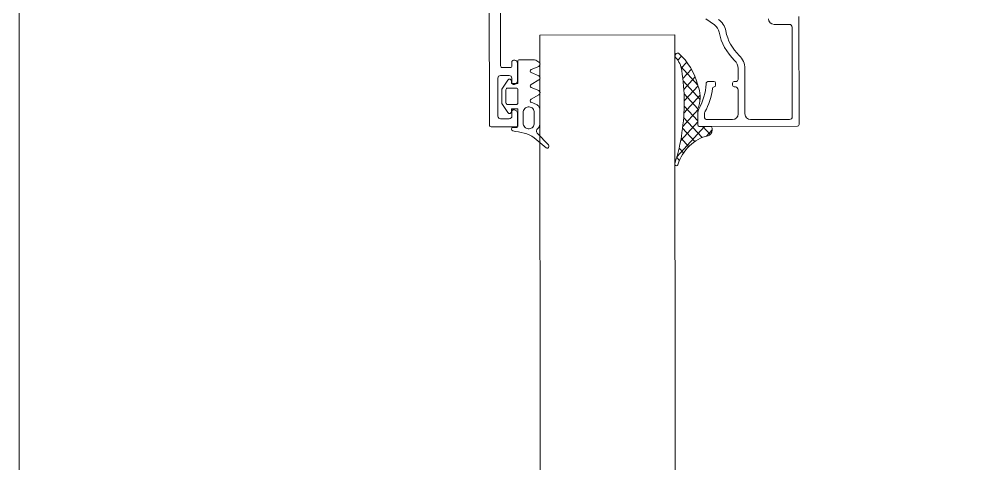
# Model space of a CAD drawing. Header units: centimetres. Extents: x 118932 to 154602, y -32682 to -23521.
# Drawn here: x 129452.32 to 129469.52, y -30936.58 to -30928.69 of the extents above; entities that cross this region are included whole.
import ezdxf

# ---------------------------------------------------------------- set-up
doc = ezdxf.new("R2010")
doc.units = ezdxf.units.CM
doc.header["$LTSCALE"] = 50
doc.header["$MEASUREMENT"] = 0
doc.layers.add('GEN_02_TF_Pencere', color=7, linetype='Continuous', lineweight=9, true_color=0x6093ac)
doc.layers.add('GEN_05_ML_Mermer', color=7, linetype='Continuous', lineweight=9, true_color=0x9d8692)

# ---------------------------------------------------------------- blocks, each defined once
blk = doc.blocks.new('P22_')
at = {"layer": 'GEN_02_TF_Pencere', "ltscale": 0.5, "extrusion": (0, 0, -1)}
for p, q in [((66294.292, 6579.579), (66294.305, 6571.734)), ((66294.503, 6572.784), (66294.5, 6574.384)), ((66298.15, 6573.62), (66298.304, 6573.512)), ((66299.805, 6571.742), (66299.802, 6573.662)), ((66299.362, 6573.522), (66299.632, 6573.522)), ((66299.682, 6573.472), (66299.684, 6571.882)), ((66294.753, 6572.884), (66294.733, 6572.884)), ((66294.673, 6572.754), (66294.533, 6572.754)), ((66294.703, 6572.854), (66294.703, 6572.784)), ((66294.803, 6572.524), (66294.803, 6572.834)), ((66298.723, 6572.736), (66298.723, 6572.541)), ((66298.844, 6571.931), (66298.843, 6572.736)), ((66294.454, 6571.894), (66294.453, 6572.564)), ((66294.503, 6572.614), (66294.653, 6572.614)), ((66294.703, 6572.564), (66294.703, 6572.484)), ((66298.293, 6572.51), (66298.202, 6572.51)), ((66298.323, 6572.44), (66298.323, 6572.48)), ((66298.623, 6572.48), (66298.623, 6572.44)), ((66298.693, 6572.51), (66298.653, 6572.51)), ((66298.653, 6572.41), (66298.673, 6572.41)), ((66298.723, 6572.361), (66298.724, 6571.931)), ((66294.654, 6571.844), (66294.504, 6571.844)), ((66294.704, 6571.974), (66294.704, 6571.894)), ((66294.805, 6571.734), (66294.804, 6571.934)), ((66298.004, 6571.928), (66298.005, 6571.739)), ((66298.124, 6571.88), (66298.124, 6571.931)), ((66294.335, 6571.704), (66294.775, 6571.704)), ((66298.035, 6571.709), (66299.775, 6571.712)), ((66298.624, 6571.83), (66298.174, 6571.83)), ((66299.634, 6571.832), (66298.944, 6571.831)), ((66299.805, 6571.742), (66299.805, 6571.742))]:
    blk.add_line(p, q, dxfattribs=at)
at = {"layer": 'GEN_02_TF_Pencere'}
for p, q in [((66295.2, 6573.33), (66297.6, 6573.334)), ((66295.277, 6485.211), (66295.2, 6573.33)), ((66297.6, 6573.334), (66297.677, 6485.215))]:
    blk.add_line(p, q, dxfattribs=at)
at = {"layer": 'GEN_02_TF_Pencere', "ltscale": 0.5}
for p, q in [((66294.809, 6572.469), (66294.809, 6572.864)), ((66294.836, 6572.894), (66295.087, 6572.894)), ((66295.126, 6572.884), (66295.183, 6572.852)), ((66297.605, 6572.95), (66297.603, 6572.962)), ((66297.651, 6572.887), (66297.716, 6572.96)), ((66295.18, 6572.776), (66295.047, 6572.721)), ((66297.705, 6572.771), (66298.008, 6572.44)), ((66297.713, 6572.743), (66297.811, 6572.851)), ((66297.74, 6572.56), (66297.892, 6572.728)), ((66294.527, 6572.369), (66294.631, 6572.533)), ((66295.183, 6572.534), (66295.044, 6572.456)), ((66295.047, 6572.665), (66295.18, 6572.61)), ((66297.758, 6572.367), (66297.959, 6572.59)), ((66294.527, 6572.119), (66294.527, 6572.369)), ((66294.598, 6572.359), (66294.598, 6572.129)), ((66294.783, 6572.389), (66294.624, 6572.389)), ((66294.695, 6572.509), (66294.695, 6572.469)), ((66294.695, 6572.469), (66294.809, 6572.469)), ((66294.81, 6572.129), (66294.809, 6572.359)), ((66295.047, 6572.401), (66295.18, 6572.345)), ((66297.745, 6572.517), (66298.046, 6572.186)), ((66297.765, 6572.163), (66298.01, 6572.433)), ((66295.184, 6572.27), (66295.044, 6572.191)), ((66297.76, 6571.945), (66298.047, 6572.262)), ((66297.762, 6572.286), (66298.006, 6572.019)), ((66294.631, 6571.956), (66294.527, 6572.119)), ((66294.624, 6572.099), (66294.783, 6572.099)), ((66294.81, 6572.019), (66294.695, 6572.019)), ((66294.695, 6572.019), (66294.695, 6571.979)), ((66294.802, 6572.108), (66294.802, 6572.108)), ((66294.81, 6571.719), (66294.81, 6572.019)), ((66295.012, 6572.055), (66294.993, 6572.055)), ((66295.012, 6572.055), (66295.012, 6572.055)), ((66295.047, 6572.137), (66295.14, 6572.098)), ((66295.14, 6572.098), (66295.14, 6572.098)), ((66297.764, 6572.071), (66298.005, 6571.808)), ((66298.026, 6572.069), (66298.016, 6572.05)), ((66298.016, 6572.05), (66298.016, 6572.05)), ((66294.905, 6571.955), (66294.905, 6571.769)), ((66295.101, 6571.769), (66295.1, 6571.955)), ((66295.198, 6572.004), (66295.198, 6571.75)), ((66297.739, 6571.709), (66298.004, 6572.002)), ((66297.755, 6571.87), (66298.082, 6571.511)), ((66298.004, 6572), (66298.005, 6571.739)), ((66294.723, 6571.689), (66294.783, 6571.689)), ((66294.994, 6571.669), (66295.012, 6571.669)), ((66297.633, 6571.168), (66298.124, 6571.71)), ((66297.7, 6571.454), (66298.005, 6571.79)), ((66297.735, 6571.68), (66297.952, 6571.442)), ((66298.032, 6571.709), (66298.232, 6571.71)), ((66298.094, 6571.71), (66298.227, 6571.565)), ((66298.259, 6571.68), (66298.259, 6571.642)), ((66295.313, 6571.328), (66295.097, 6571.506)), ((66295.153, 6571.591), (66295.352, 6571.38)), ((66297.708, 6571.498), (66297.843, 6571.351)), ((66298.161, 6571.537), (66298.259, 6571.646)), ((66297.673, 6571.324), (66297.751, 6571.239)), ((66297.631, 6571.159), (66297.678, 6571.107))]:
    blk.add_line(p, q, dxfattribs=at)
at = {"layer": 'GEN_02_TF_Pencere', "ltscale": 0.5, "extrusion": (0, 0, -1)}
for centre, radius, start, end in [((-66298.189, 6573.348), 0.32, 124.9205, 169.5777), ((-66299.362, 6573.622), 0.1, 269.9099, 359.9097), ((-66298.189, 6573.348), 0.2, 124.9205, 169.5777), ((-66299.291, 6573.551), 0.92, 313.328, 349.5805), ((-66299.291, 6573.551), 0.8, 313.328, 349.5805), ((-66299.632, 6573.472), 0.05, 89.9097, 179.9096), ((-66294.733, 6572.854), 0.03, 359.9097, 89.9098), ((-66294.753, 6572.834), 0.05, 89.9097, 179.9098), ((-66298.523, 6572.736), 0.2, 133.33, 179.8998), ((-66298.523, 6572.736), 0.32, 133.33, 179.8998), ((-66294.533, 6572.784), 0.03, 269.9097, 359.9098), ((-66294.673, 6572.784), 0.03, 179.9097, 269.9098), ((-66294.503, 6572.564), 0.05, 359.9097, 89.9098), ((-66294.653, 6572.564), 0.05, 89.9097, 179.9098), ((-66294.733, 6572.524), 0.07, 179.9097, 269.9098), ((-66298.693, 6572.54), 0.03, 179.9097, 269.9082), ((-66294.733, 6572.484), 0.03, 269.9097, 359.9098), ((-66297.153, 6572.508), 1, 182.6448, 208.8591), ((-66297.153, 6572.508), 1.12, 186.405, 208.9844), ((-66298.202, 6572.46), 0.05, 2.6563, 89.8927), ((-66298.296, 6572.38), 0.03, 6.2578, 86.8647), ((-66298.293, 6572.48), 0.03, 89.9096, 179.9095), ((-66298.293, 6572.44), 0.03, 180.0711, 267.139), ((-66298.653, 6572.48), 0.03, 359.9111, 89.9098), ((-66298.653, 6572.44), 0.03, 269.913, 359.9097), ((-66298.673, 6572.36), 0.05, 89.9097, 179.9096), ((-66294.734, 6571.974), 0.03, 359.9097, 89.9098), ((-66294.734, 6571.934), 0.07, 89.9097, 179.9098), ((-66298.204, 6571.929), 0.2, 359.9121, 28.8624), ((-66294.504, 6571.894), 0.05, 269.9097, 359.9098), ((-66294.654, 6571.894), 0.05, 179.9097, 269.9098), ((-66298.194, 6571.931), 0.07, 359.9117, 28.9868), ((-66298.174, 6571.88), 0.05, 269.9099, 359.9097), ((-66298.624, 6571.93), 0.1, 179.9097, 269.9096), ((-66298.944, 6571.931), 0.1, 269.9098, 359.9097), ((-66299.634, 6571.882), 0.05, 179.9097, 269.9096), ((-66294.335, 6571.734), 0.03, 269.9097, 359.9098), ((-66294.775, 6571.734), 0.03, 179.9097, 269.9098), ((-66298.035, 6571.739), 0.03, 269.9098, 359.9097), ((-66299.775, 6571.742), 0.03, 179.9098, 269.9097)]:
    blk.add_arc(centre, radius, start, end, dxfattribs=at)
at = {"layer": 'GEN_02_TF_Pencere', "ltscale": 0.5}
for centre, major_axis, start_param, end_param in [((66294.836, 6572.864), (0, 0.03), -0.001156, 1.569642), ((66295.087, 6572.794), (-0.0002, 0.1), -0.461015, -0.001156), ((66295.056, 6572.693), (0, 0.03), 0.349196, 2.790086), ((66295.167, 6572.815), (0.0001, -0.0413), 0.36314, 2.680577), ((66294.66, 6572.509), (-0.0001, 0.04), 4.711234, 7.229163), ((66295.167, 6572.571), (-0.0001, 0.0413), 3.600297, 5.917734), ((66294.624, 6572.359), (0, -0.03), 3.140435, 4.711233), ((66294.783, 6572.359), (0, 0.03), 4.711232, 6.282029), ((66295.056, 6572.429), (0, 0.03), 0.487351, 2.788352), ((66295.056, 6572.165), (0, 0.03), 0.487353, 2.788354), ((66295.167, 6572.307), (0.0001, -0.0413), 0.458706, 2.776142), ((66294.624, 6572.129), (0, -0.03), 4.711233, 6.282031), ((66294.783, 6572.129), (0, -0.03), -0.001153, 0.784244), ((66294.783, 6572.129), (0, -0.03), 0.784243, 1.56964), ((66294.993, 6571.955), (0.0002, -0.1), 3.140436, 4.711234), ((66295.012, 6571.955), (0.0002, -0.1), 1.569641, 3.140438), ((66295.11, 6572.004), (0, 0.1), -0.962596, -0.353242), ((66295.11, 6572.004), (0, -0.1), 1.569642, 2.178996), ((66294.66, 6571.979), (-0.0001, 0.04), 2.193304, 4.711233), ((66294.723, 6571.659), (0, 0.03), -0.001156, 2.96363), ((66294.783, 6571.719), (0, -0.03), -0.001157, 1.56964), ((66294.993, 6571.769), (-0.0002, 0.1), 1.56964, 3.140437), ((66295.012, 6571.769), (0.0002, -0.1), -0.001157, 1.569641), ((66295.186, 6571.626), (-0.0001, 0.0509), 0.603435, 2.312432), ((66295.11, 6571.75), (0.0002, -0.1), 0.603434, 1.569641), ((66294.2, 6567.333), (-0.007, 4.337), -0.191698, -0.137833), ((66294.838, 6571.101), (0.001, -0.5), 2.512106, 2.949893), ((66295.33, 6571.356), (-0.0001, 0.0344), 2.526974, 5.481858)]:
    blk.add_ellipse(centre, major_axis=major_axis, ratio=0.881548, start_param=start_param, end_param=end_param, dxfattribs=at)
at = {"layer": 'GEN_02_TF_Pencere', "ltscale": 0.5, "extrusion": (0, 0, -1)}
for centre, major_axis, start_param, end_param in [((66297.648, 6572.963), (0.0001, -0.05), 1.571021, 3.466754), ((66297.638, 6572.96), (-0.0001, 0.0382), 3.770683, 4.441689), ((66297.367, 6572.652), (-0.001, 0.391), 0.785447, 1.446401), ((66297.039, 6572.142), (0.002, -1.106), 3.811733, 4.445523), ((66294.856, 6572.138), (0.005, -3.2), 4.537008, 4.882121), ((66297.567, 6572.227), (-0.001, 0.529), 1.168071, 1.875789), ((66298.095, 6572), (0, -0.1), 1.57081, 2.088079), ((66298.032, 6571.739), (0, 0.03), 3.141594, 4.712388), ((66298.232, 6571.68), (0, 0.03), 0.000001, 1.570795), ((66295.052, 6572.051), (-0.005, 2.974), 1.723745, 1.916715), ((66298.334, 6570.76), (-0.001, 0.8), -1.226913, -0.20148), ((66298.168, 6571.642), (0, 0.1), 1.570969, 2.940045), ((66297.623, 6571.039), (0, 0.03), 3.142043, 4.994373), ((66297.623, 6571.039), (0, 0.03), 1.914618, 3.141561)]:
    blk.add_ellipse(centre, major_axis=major_axis, ratio=0.909091, start_param=start_param, end_param=end_param, dxfattribs=at)
at = {"layer": 'GEN_05_ML_Mermer'}
blk.add_lwpolyline([(66285.953, 6586.027), (66285.953, 6473.027), (66307.953, 6473.027), (66307.953, 6586.027)], close=True, dxfattribs=at)
blk = doc.blocks.new('DOGRAMA LEVEL -1 B BLOK')
blk.add_blockref('P22_', (-65506.005, -6634.335, 0))

msp = doc.modelspace()

# ---------------------------------------------------------------- block references
msp.add_blockref('DOGRAMA LEVEL -1 B BLOK', (128672.373, -30867.967))

doc.saveas('drawing.dxf')
